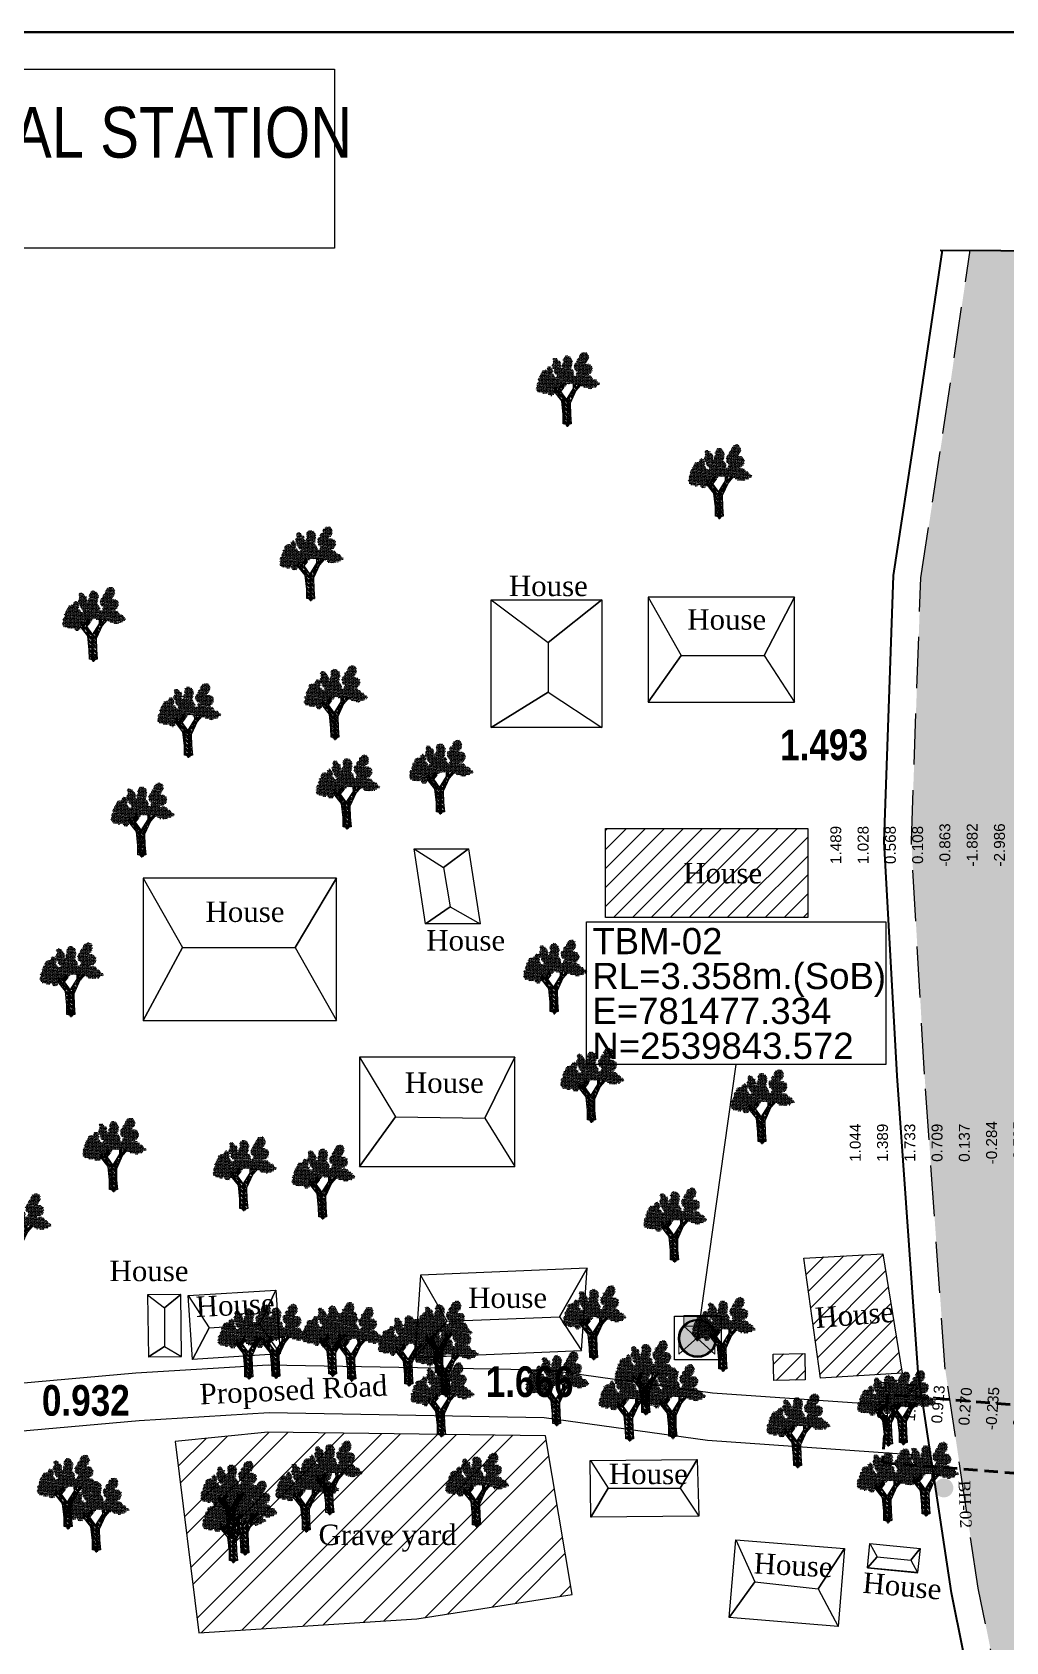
# Model space of a CAD drawing. Header units: inches. Extents: x 771028 to 773337, y 2500430 to 2500783.
# Drawn here: x 772748.5 to 772819.9, y 2500564.7 to 2500682.8 of the extents above; entities that cross this region are included whole.
import ezdxf
from ezdxf.enums import TextEntityAlignment as Align

# ---------------------------------------------------------------- set-up
doc = ezdxf.new("R2010")
doc.units = ezdxf.units.IN
doc.header["$MEASUREMENT"] = 0
doc.header["$PDMODE"] = 98
doc.header["$PDSIZE"] = 0.2
doc.linetypes.add('DASHED', pattern=[0.75, 0.5, -0.25])
doc.linetypes.add('DASHED2', pattern=[0.375, 0.25, -0.125])
for name, color, linetype in [('BM_TBM', 1, 'Continuous'), ('BORE HOLE', 1, 'Continuous'), ('Chainage_TXT', 7, 'Continuous'), ('Grave yard', 88, 'Continuous'), ('proposed', 1, 'Continuous'), ('RL', 7, 'Continuous'), ('road', 7, 'Continuous'), ('text', 7, 'Continuous'), ('Tree', 3, 'Continuous'), ('Water Body', 4, 'Continuous')]:
    doc.layers.add(name, color=color, linetype=linetype)
for name, color, linetype, lineweight in [('Electric Pole', 20, 'Continuous', 15), ('KHAL+RIVER BANK', 160, 'Continuous', 18), ('SEMI_PUCCA', 66, 'Continuous', 30), ('SHED', 7, 'Continuous', 30), ('Water Line', 4, 'DASHED', 18)]:
    doc.layers.add(name, color=color, linetype=linetype, lineweight=lineweight)
doc.styles.add('MtXpl_Arial_Narrow', font='ARIALNB.TTF')
doc.styles.get("Standard").update_dxf_attribs({"font": 'arial.ttf', "height": 1})
doc.styles.add('SWIS', font='swissc.ttf')
doc.styles.add('text', font='arial.ttf')
doc.styles.add('TR', font='times.ttf')
doc.dimstyles.get("Standard").update_dxf_attribs({"dimtxt": 0.18, "dimasz": 0.18, "dimexe": 0.18, "dimexo": 0.0625, "dimgap": 0.09, "dimtad": 0, "dimtih": 1, "dimtoh": 1, "dimzin": 0, "dimdsep": 46, "dimtxsty": 'Standard', "dimcen": 0.09, "dimadec": 0, "dimazin": 0, "dimtfac": 1, "dimtofl": 0, "dimtmove": 0, "dimatfit": 3, "dimfxl": 1, "dimtolj": 1, "dimtzin": 0, "dimarcsym": 0})

# ---------------------------------------------------------------- blocks, each defined once
blk = doc.blocks.new('eeee')
at = {"layer": 'Electric Pole'}
for p, q in [((353314.0216475676, 2673551.64898157), (353315.7394676891, 2673551.64898157)), ((353314.0216475676, 2673550.959405303), (353314.0216475676, 2673551.64898157)), ((353315.7394676891, 2673551.64898157), (353315.7394676891, 2673550.959405303)), ((353314.0216475676, 2673550.959405303), (353313.699718081, 2673550.258974852)), ((353313.699718081, 2673549.118617038), (353315.7394676891, 2673550.959405303)), ((353315.7394676891, 2673550.959405303), (353314.0216475676, 2673550.959405303)), ((353316.0613971761, 2673549.118617038), (353314.0216475676, 2673550.959405303)), ((353315.7394676891, 2673550.959405303), (353316.0613971761, 2673550.258974852)), ((353313.699718081, 2673550.258974852), (353313.699718081, 2673549.118617038)), ((353316.0613971761, 2673550.258974852), (353316.0613971761, 2673549.118617038))]:
    blk.add_line(p, q, dxfattribs=at)
blk.add_solid([(353314.0216475676, 2673551.64898157), (353315.7394676891, 2673551.64898157), (353314.0216475676, 2673550.959405303), (353315.7394676891, 2673550.959405303)], dxfattribs=at)
blk = doc.blocks.new('t')
at = {"layer": 'Tree'}
h = blk.add_hatch(dxfattribs=at)
h.set_pattern_fill('TRIANG', color=3, scale=0.1848342813619862, angle=0.5861857564185677, style=0)
h.set_pattern_definition([(60.58618578342082, (781623.7387010391, 2539789.744086582), (-0.04918135021917081, 0.08320690180479334), [0.04832751218432957, -0.04832751218432957]), (120.5861857289098, (781623.7387010391, 2539789.744086582), (-0.096649965763357, -0.000988847826275182), [0.04832751218358987, -0.04832751218358987]), (0.5861857569250534, (781623.7141103641, 2539789.785690032), (0.0474686155441862, 0.08419574963106859), [0.0483275121441412, -0.0483275121441412])])
edge = h.paths.add_edge_path()
edge.add_ellipse((781624.8340817575, 2539792.689464713), major_axis=(-0.03258343802581582, 0.03258343802581579), ratio=0.999999241423518, start_angle=162.4468058423022, end_angle=175.4699269252981, ccw=False)
edge.add_ellipse((781625.0349105492, 2539792.391256685), major_axis=(0.2218830175194484, 0.2218830175194481), ratio=0.9999958717057034, start_angle=438.0042115997787, end_angle=439.91262570288507, ccw=False)
edge.add_ellipse((781624.8340817575, 2539792.689464713), major_axis=(-0.03258343863149571, 0.03258343863149567), ratio=0.9999999979861817, start_angle=175.4699304538108, end_angle=272.4468179413792)
edge.add_ellipse((781624.8704320153, 2539793.119760733), major_axis=(-0.2802866505960968, 0.2802866505960968), ratio=0.9999999996705907, start_angle=134.2501361528365, end_angle=244.250136009016)
edge.add_ellipse((781624.9604121275, 2539793.08711734), major_axis=(-0.231808188370103, 0.2318081883701028), ratio=0.9999999944434809, start_angle=254.8821359546282, end_angle=331.8374529530619)
edge.add_ellipse((781624.7210424826, 2539793.450695356), major_axis=(-0.1080173650837268, 0.1080173650837266), ratio=0.999999998569509, start_angle=205.9714922747983, end_angle=240.7480965525813)
edge.add_ellipse((781624.6655539492, 2539793.820013145), major_axis=(-0.2724908872529541, 0.2724908872529537), ratio=0.9999999969672269, start_angle=166.7031966254588, end_angle=276.7031965843244)
edge.add_ellipse((781624.8066795494, 2539793.788109984), major_axis=(0.2462990665184593, 0.246299066518459), ratio=0.9999999992539897, start_angle=28.71129658843013, end_angle=138.7112964526605)
edge.add_ellipse((781624.484920993, 2539793.58372085), major_axis=(0.1298730059460025, 0.1298730059460024), ratio=0.9999999994363818, start_angle=53.08468137778674, end_angle=163.0846813732552)
edge.add_ellipse((781624.3418905721, 2539793.302518971), major_axis=(-0.1383533024597873, 0.1383533024597873), ratio=0.9999999983994643, start_angle=-39.42408349415794, end_angle=70.57591632409516)
edge.add_ellipse((781624.4019438544, 2539793.178973057), major_axis=(-0.1695278099442413, 0.169527809944241), ratio=0.9999999984737655, start_angle=35.61924495833887, end_angle=141.0424217651301)
edge.add_ellipse((781624.462857739, 2539792.762990828), major_axis=(-0.1280671800527088, 0.1280671800527088), ratio=0.9999999963634558, start_angle=320.3009620401128, end_angle=326.36070444228284, ccw=False)
edge.add_ellipse((781624.4019438544, 2539793.178973057), major_axis=(-0.1695277956889567, 0.1695277956889565), ratio=0.9999999681364399, start_angle=141.0424209215035, end_angle=145.6192440388669, ccw=False)
edge.add_ellipse((781624.462857739, 2539792.762990828), major_axis=(0.1280671870066068, 0.1280671870066066), ratio=0.9999999995607795, start_angle=56.36070452882764, end_angle=160.3009621939636)
edge.add_ellipse((781624.1771377063, 2539792.430029583), major_axis=(-0.200235729299119, 0.2002357292991187), ratio=0.9999999987911192, start_angle=-70.51537024431235, end_angle=-34.55420562593181)
edge.add_ellipse((781623.8062650508, 2539792.814607148), major_axis=(0.2380717840522787, 0.2380717840522784), ratio=0.9999999987418215, start_angle=296.6321887535945, end_angle=355.9958590443664)
edge.add_ellipse((781623.9004456997, 2539792.945069385), major_axis=(-0.1299074157166737, 0.1299074157166736), ratio=0.9999999974426553, start_angle=254.477681444116, end_angle=302.8089536693982)
edge.add_ellipse((781623.7842265558, 2539793.28954585), major_axis=(-0.1600352084741174, 0.1600352084741173), ratio=0.9999999995948525, start_angle=178.2297312416572, end_angle=239.056903462867)
edge.add_ellipse((781623.9999810929, 2539793.34981616), major_axis=(-0.004607889216530494, 0.004607889216530493), ratio=0.9999999814843344, start_angle=170.5861835873112, end_angle=280.5861861431938)
edge.add_ellipse((781623.6503302424, 2539793.535063253), major_axis=(-0.2803554608798637, 0.2803554608798635), ratio=0.9999999998094773, start_angle=198.0207889447163, end_angle=308.0207888478096)
edge.add_ellipse((781623.7599966447, 2539793.652086343), major_axis=(-0.2003062980579369, 0.2003062980579369), ratio=0.9999999968909589, start_angle=-32.46311954831736, end_angle=77.5368803815192)
edge.add_ellipse((781623.678173779, 2539793.29154447), major_axis=(-0.1843732264266739, 0.1843732264266736), ratio=0.999999999188738, start_angle=-7.980064594851266, end_angle=68.06957612457033)
edge.add_ellipse((781623.3815935439, 2539793.042289058), major_axis=(0.1114612072460817, 0.1114612072460816), ratio=0.9999999945558572, start_angle=23.92238271568385, end_angle=76.16712887451996)
edge.add_ellipse((781623.2309904995, 2539793.296049796), major_axis=(-0.09720450492482308, 0.09720450492482292), ratio=0.9999999932268403, start_angle=165.1396073139809, end_angle=275.1396071823963)
edge.add_ellipse((781623.1742801099, 2539793.458206793), major_axis=(-0.1099529732944142, 0.1099529732944142), ratio=0.9999999981469112, start_angle=203.640273159142, end_angle=313.6402730341346)
edge.add_ellipse((781622.9869333813, 2539793.589143507), major_axis=(0.1361911112964519, 0.1361911112964518), ratio=0.9999999986234916, start_angle=322.3130228136591, end_angle=432.3130229242339)
edge.add_ellipse((781622.963023579, 2539793.670182283), major_axis=(0.07833408976798903, 0.07833408976798892), ratio=0.9999999991061523, start_angle=80.58618586452342, end_angle=190.586185721322)
edge.add_ellipse((781622.9383353392, 2539793.525795212), major_axis=(0.04607887338830212, 0.04607887338830206), ratio=0.9999999998101406, start_angle=80.58618579857682, end_angle=190.5861858275009)
edge.add_ellipse((781623.0562190049, 2539793.278246725), major_axis=(0.17534264164768, 0.17534264164768), ratio=0.999999997416889, start_angle=83.60244691987491, end_angle=193.6024468909338)
edge.add_ellipse((781623.2431760227, 2539793.028375515), major_axis=(-0.2251741565020036, 0.2251741565020036), ratio=0.999999998207837, start_angle=38.10867274464389, end_angle=119.8168846088214)
edge.add_ellipse((781623.234334516, 2539792.540026865), major_axis=(-0.138433244486996, 0.1384332444869959), ratio=0.9999999963240079, start_angle=-22.61365727265708, end_angle=41.38804805157214)
edge.add_ellipse((781622.9557598445, 2539792.559684404), major_axis=(-0.0590513120603153, 0.05905131206031529), ratio=0.9999999938375086, start_angle=219.9686353867437, end_angle=331.9586265857285)
edge.add_ellipse((781622.7964479546, 2539792.671205013), major_axis=(-0.09801410097491997, 0.09801410097491989), ratio=0.9999999976905741, start_angle=211.8048813584319, end_angle=321.8048810502607)
edge.add_ellipse((781622.5510152546, 2539793.005557819), major_axis=(0.2134740157107575, 0.213474015710757), ratio=0.9999999987916973, start_angle=274.3377143267261, end_angle=384.3377142803948)
edge.add_ellipse((781622.7220428885, 2539793.085786291), major_axis=(0.1501090374722849, 0.1501090374722848), ratio=0.999999999493024, start_angle=62.688163640643, end_angle=153.1574472432382)
edge.add_ellipse((781622.4282115943, 2539792.930060857), major_axis=(-0.09085238371626518, 0.09085238371626517), ratio=0.9999999872354446, start_angle=236.6482279672939, end_angle=269.19738304559434, ccw=False)
edge.add_ellipse((781622.7220428885, 2539793.085786291), major_axis=(0.1501090369669856, 0.1501090369669856), ratio=0.9999999741963012, start_angle=153.1574466838051, end_angle=172.6881633788319, ccw=False)
edge.add_ellipse((781622.4282115943, 2539792.930060857), major_axis=(-0.09085238266711788, 0.09085238266711777), ratio=0.9999999987551543, start_angle=269.1973830363495, end_angle=346.6482275885821)
edge.add_ellipse((781622.3532784982, 2539792.825720055), major_axis=(-0.151214854788594, 0.1512148547885938), ratio=0.9999999996408082, start_angle=-47.01436643793188, end_angle=62.98563338199345)
edge.add_ellipse((781622.1650807223, 2539792.626331187), major_axis=(0.09490806305513928, 0.09490806305513919), ratio=0.9999999979383685, start_angle=51.50350230911714, end_angle=161.5035022031004)
edge.add_ellipse((781622.1200607109, 2539792.427857097), major_axis=(0.1114519135748555, 0.1114519135748553), ratio=0.9999999971712974, start_angle=73.45302874208875, end_angle=183.4530286270193)
edge.add_ellipse((781622.0096000341, 2539792.167049291), major_axis=(-0.1010938093961705, 0.1010938093961705), ratio=0.9999999957106619, start_angle=-47.3747266656522, end_angle=87.61492538672248)
edge.add_ellipse((781622.0921137063, 2539791.913775939), major_axis=(-0.1728085373483342, 0.1728085373483339), ratio=0.999999996813266, start_angle=5.188117119407824, end_angle=149.8403416724375)
edge.add_ellipse((781622.3360892398, 2539791.856280847), major_axis=(0.1800660205489507, 0.1800660205489507), ratio=0.9999999993132985, start_angle=179.5799556917913, end_angle=284.6713124477151)
edge.add_ellipse((781622.7457978373, 2539791.678064433), major_axis=(-0.1387944997579868, 0.1387944997579868), ratio=0.9999999895084378, start_angle=12.628783193597485, end_angle=30.35474230927781, ccw=False)
edge.add_ellipse((781622.3360892398, 2539791.856280847), major_axis=(0.1800660246917191, 0.180066024691719), ratio=0.9999999792119335, start_angle=284.6713121792562, end_angle=298.31221178573435, ccw=False)
edge.add_ellipse((781622.7457978373, 2539791.678064433), major_axis=(0.1387945003772751, 0.1387945003772749), ratio=0.9999999982352947, start_angle=120.3547420490811, end_angle=336.7652905866163)
edge.add_line((781622.9280898632, 2539791.750847974), (781623.5216444862, 2539791.990288391))
edge.add_line((781623.5216444863, 2539791.990288391), (781623.7323582784, 2539792.198340144))
edge.add_line((781623.7323582784, 2539792.198340145), (781624.1062347781, 2539792.160955059))
edge.add_line((781624.106234778, 2539792.160955059), (781624.540218651, 2539792.114225133))
edge.add_ellipse((781624.6084530274, 2539792.135862049), major_axis=(-0.05061662893845317, 0.05061662893845312), ratio=0.9999999943880434, start_angle=62.59366440862872, end_angle=215.1468938066636)
edge.add_ellipse((781624.8662243171, 2539792.153428613), major_axis=(0.1340698913439538, 0.1340698913439537), ratio=0.9999999958363741, start_angle=144.0475735867345, end_angle=254.0475733780342)
edge.add_ellipse((781625.1295773562, 2539792.11825897), major_axis=(-0.1523055834218842, 0.1523055834218842), ratio=0.9999999990508123, start_angle=82.3198890107784, end_angle=192.3198890086076)
edge.add_ellipse((781625.3927024133, 2539792.156668956), major_axis=(-0.1237568269648621, 0.1237568269648621), ratio=0.999999999999068, start_angle=107.1247978748496, end_angle=217.1247979315908)
edge.add_ellipse((781625.6266941564, 2539792.216134127), major_axis=(0.07293282054862446, 0.07293282054862439), ratio=0.9999999950480002, start_angle=189.0013078252878, end_angle=299.0013071876375)
edge.add_ellipse((781625.6174335956, 2539792.182250703), major_axis=(-0.07675320245308527, 0.07675320245308519), ratio=0.9999999984674296, start_angle=227.8810290882929, end_angle=337.8810289874675)
edge.add_ellipse((781625.3902464471, 2539792.294122827), major_axis=(-0.1310713882965928, 0.1310713882965927), ratio=0.9999999999166544, start_angle=221.3291804147233, end_angle=331.329180299921)
edge.add_ellipse((781625.0349105492, 2539792.391256685), major_axis=(-0.2218820644340531, 0.2218820644340529), ratio=0.9999999981605268, start_angle=239.9125851544569, end_angle=348.004163476536)
h = blk.add_hatch(dxfattribs=at)
h.set_pattern_fill('GRAVEL', color=252, scale=0.1996210238709451, angle=0.5861857564185677, style=0)
h.set_pattern_definition([(228.5989857876634, (774389.8468191772, 2525920.667561099), (-2.201183780361901, -2.527950541337806), [0.03745031142428693, -3.707587511799686]), (185.5558857623496, (774389.822052294, 2525920.639469599), (3.337375255548264, 0.3125240680316012), [0.06426591018510298, -6.362323159759905]), (133.0965857250214, (774389.7580883144, 2525920.63324755), (2.814843158657852, -3.03339454353548), [0.04531472093691395, -4.486162940083883]), (267.859885758905, (774389.6502430432, 2525920.5625489), (0.2213931544289906, 5.569885992106737), [0.05852320997359725, -5.793796673920249]), (293.4198857335529, (774389.6480575796, 2525920.504066521), (-1.42593683806451, 3.325982387178036), [0.05738663966578161, -5.681285121173543]), (357.8598857539322, (774389.6708668292, 2525920.45140749), (-5.569885985988115, 0.2213931546989805), [0.05852320990949698, -5.79379666757432]), (38.28038578700041, (774389.7293492075, 2525920.449222027), (-3.590097974691908, -2.820538834573268), [0.07739395130624839, -7.661995055256252]), (72.8414857742773, (774389.790102486, 2525920.497168385), (1.885812916500304, 6.14367599828284), [0.07306785803749152, -7.233720451009892]), (122.015785728181, (774389.8116586672, 2525920.56698419), (-2.263839955844429, 3.595790265402515), [0.058721406882513, -5.813425683797607]), (175.8225857517089, (774389.7805273395, 2525920.616774266), (3.06471903952167, -0.2470228414993586), [0.06703955369146918, -3.284936739049639]), (222.9835857878067, (774389.7136659255, 2525920.62165781), (-3.308898187872379, -3.096043321418359), [0.08669668037713077, -8.58297775976476]), (139.4002857252923, (774389.9258399045, 2525920.562584785), (-1.965551415639201, 1.650175482318724), [0.0295906341360188, -2.929485305957014]), (172.0553857476689, (774389.9033724008, 2525920.581841586), (3.624270030556541, -0.5196835459296472), [0.05629599978454417, -5.573317340260427]), (225.5861857878905, (774389.8476165842, 2525920.589622567), (0.002847882777477874, -0.2783519881078724), [0.03936686456880649, -0.3543026162186689]), (203.7847857795578, (774389.8277902051, 2525920.622825444), (1.386063665795696, 0.5709435815572816), [0.02119983362222099, -2.098776012705188]), (292.387585734347, (774389.8083910086, 2525920.614275535), (-0.2868955232201258, 0.8322079002664576), [0.02998090394126273, -1.469068468618928]), (31.54998578442628, (774389.8198098729, 2525920.58655426), (0.8293593836338442, 0.565248135304321), [0.04869436823646765, -1.574447156937561]), (162.1512857379406, (774389.8613063487, 2525920.612033112), (0.5595518016512011, -0.2726556924725093), [0.03521085315415892, -0.8450613107992234]), (16.9756857738833, (774389.6469469054, 2525920.612623764), (2.774976003668381, 0.8635325019212511), [0.04932653847973513, -4.883339835984923]), (70.93238577596362, (774389.6941243347, 2525920.627025498), (-1.082079576821997, -3.073263030200961), [0.04138223782982525, -4.096832915792124]), (293.7847857332792, (774389.8607367718, 2525920.667703493), (-0.5709435809366361, 1.386063667321317), [0.04239938890955264, -2.077576458996893]), (344.1966857398055, (774389.8778365899, 2525920.628905102), (-2.792063253522448, 0.8065748514396897), [0.0493265384792626, -4.883339835938146]), (340.0301857361063, (774389.6487125924, 2525920.440045584), (-1.397455774154213, 0.5424632747976482), [0.04756726239126483, -2.330796970637856]), (295.3612857321406, (774389.6934197695, 2525920.423800131), (-1.423084044796408, 3.047632486923398), [0.03985595447036503, -3.94574533826201]), (67.38758577885932, (774389.866368173, 2525920.389380071), (0.5424647635086548, 1.397455202461698), [0.04239938891009543, -2.077576459023491]), (17.94018577475487, (774389.8826705838, 2525920.428520211), (-3.60718377175379, -1.150428548006142), [0.04666284972902644, -4.619609596682468]), (70.03018577673083, (774389.7299757414, 2525920.38798461), (-0.5424632741949299, -1.397455775687005), [0.02378363121559453, -2.354580603809737]), (101.8960857438462, (774389.8496670589, 2525920.389209197), (-0.2897427723010868, 1.110559942118915), [0.01419390631770851, -1.405202014416077]), (166.5499857420552, (774389.8467411463, 2525920.403098312), (0.8379037333400597, -0.2698077139860723), [0.05738663961606415, -1.090347544537568]), (186.595185763467, (774389.7909283717, 2525920.416446334), (2.780671067375015, 0.3068305302625136), [0.05318191408473349, -5.265001978493912]), (304.2762857271726, (774389.8200661821, 2525920.561502588), (-0.284048035661933, 0.5538557951505816), [0.0401465690593714, -0.963517935791384]), (353.7433857494646, (774389.8426760801, 2525920.528328191), (4.73767793827685, -0.5082920397230086), [0.07009100693560055, -6.938997716866249]), (61.53158578287245, (774389.9123494917, 2525920.520689604), (-1.093472439867641, -1.959854948520324), [0.02865949830447213, -2.837298683136844]), (90.58618575591096, (774389.9260107776, 2525920.545883669), (-0.2811997835625303, 0.2755040200741714), [0.01670198821536361, -0.2616644820406966]), (120.842585728774, (774389.785275897, 2525920.424739931), (1.133341363664523, -1.937072484366808), [0.03867178350276892, -3.828518814898815]), (48.59898578766342, (774389.7654495183, 2525920.457942809), (2.201183780361899, 2.527950541337806), [0.07490062284857353, -3.670137200375386]), (0.5861857569250534, (774389.8149832836, 2525920.514125808), (0.2755040197701226, 0.2811997838701641), [0.07237528218706583, -0.2059911877631874]), (325.8909857271391, (774389.8873547786, 2525920.514866255), (-2.803452616434059, 1.919986907671929), [0.04401363604501588, -4.357346628058931]), (254.6407857726152, (774389.9237968351, 2525920.490184812), (-0.2669603429062578, -1.116255524725264), [0.04053071479905124, -1.986007808818214]), (208.2321857825789, (774389.9130614621, 2525920.451101629), (-5.260206123652438, -2.837630910818263), [0.065990947214845, -6.533114630561982]), (176.0122857519151, (774389.8549208298, 2525920.419884865), (-3.621422744160012, 0.2413279886015078), [0.06981403229744315, -6.911581681552182])])
h.paths.add_polyline_path([(781622.9280898632, 2539791.750847974), (781623.3928835322, 2539791.163289968), (781623.4832987057, 2539790.315149876), (781623.489574274, 2539789.759746088), (781623.9712364877, 2539789.74559665), (781623.9203573648, 2539790.322764162), (781623.9020068088, 2539791.010012488), (781624.0876594388, 2539791.444891484), (781624.2605107834, 2539791.798088426), (781624.5402186507, 2539792.114225133), (781624.4832975364, 2539792.205433107), (781624.243028577, 2539791.919890598), (781624.2214211251, 2539792.195704991), (781624.1062536741, 2539792.160139887), (781624.1120717329, 2539791.909157917), (781623.6820597422, 2539791.223403147), (781623.3131080883, 2539791.737434539), (781623.5216444863, 2539791.990288391), (781623.4519233665, 2539792.1993657), (781623.1314894919, 2539791.728743761), (781622.9482960057, 2539792.01412914)])
at = {"layer": 'Tree', "color": 229}
for p, q in [((781623.3928835322, 2539791.16328997, 16.34629794829114), (781623.3928835322, 2539791.16328997, 16.34629794829114)), ((781623.4832987057, 2539790.315149878, 16.34629794829108), (781623.4832987057, 2539790.315149878, 16.34629794829108)), ((781623.9203573648, 2539790.322764165, 16.34629794829082), (781623.9203573648, 2539790.322764165, 16.34629794829082))]:
    blk.add_line(p, q, dxfattribs=at)
for points, elevation in [([(781624.5402186507, 2539792.114225138), (781624.2605107834, 2539791.79808843), (781623.9020068088, 2539791.010012492), (781623.9203573648, 2539790.322764165), (781623.9712364877, 2539789.745596655), (781623.4895741295, 2539789.745601584), (781623.4832987057, 2539790.315149878), (781623.3928835322, 2539791.16328997), (781622.9280898632, 2539791.75084798)], 16.34629794829062), ([(781622.9482960057, 2539792.014129144), (781623.1314894919, 2539791.728743764), (781623.4519233665, 2539792.199365703)], 16.3462979482914), ([(781623.5216444863, 2539791.990288395), (781623.3131080883, 2539791.737434542), (781623.6820597422, 2539791.223403152), (781624.1120717329, 2539791.909157921), (781624.106234778, 2539792.160955064)], 16.34629794829118), ([(781624.2214211251, 2539792.195704995), (781624.243028577, 2539791.919890602), (781624.4832975364, 2539792.20543311)], 16.34629794829064)]:
    blk.add_lwpolyline(points, dxfattribs=dict(at, elevation=elevation))
at = {"layer": 'Tree'}
blk.add_point((781623.7387010391, 2539789.744086586, 3.891975885690181), dxfattribs=at)
blk = doc.blocks.new('jhg')
at = {"layer": 'RL', "lineweight": 5, "style": 'text'}
for s, p in [('1.489', (772845.2215620347, 2500598.103621385)), ('1.028', (772847.2215620347, 2500598.103621385)), ('0.568', (772849.2215620347, 2500598.103621385)), ('0.108', (772851.2215620347, 2500598.103621385)), ('-0.863', (772853.2215620347, 2500598.103621385)), ('-1.882', (772855.2215620347, 2500598.103621385)), ('-2.986', (772857.2215620347, 2500598.103621385)), ('-4.408', (772859.2215620347, 2500598.103621385)), ('-5.829', (772861.2215620347, 2500598.103621385)), ('-6.915', (772863.2215620347, 2500598.103621385)), ('-7.165', (772865.2215620347, 2500598.103621385)), ('-7.415', (772867.2215620347, 2500598.103621385)), ('-7.639', (772869.2215620347, 2500598.103621385)), ('-7.804', (772871.2215620347, 2500598.103621385)), ('-7.969', (772873.2215620347, 2500598.103621385)), ('-8.148', (772875.2215620347, 2500598.103621385)), ('-8.327', (772877.2215620347, 2500598.103621385)), ('-8.523', (772879.2215620347, 2500598.103621385)), ('-8.765', (772881.2215620347, 2500598.103621385)), ('-8.885', (772883.2215620347, 2500598.103621385)), ('-8.695', (772885.2215620347, 2500598.103621385)), ('-8.505', (772887.2215620347, 2500598.103621385)), ('-8.315', (772889.2215620347, 2500598.103621385)), ('-8.187', (772891.2215620347, 2500598.103621385)), ('-8.072', (772893.2215620347, 2500598.103621385)), ('-7.950', (772895.2215620347, 2500598.103621385)), ('-7.596', (772897.2215620347, 2500598.103621385)), ('-7.241', (772899.2215620347, 2500598.103621385)), ('-5.883', (772901.2215620347, 2500598.103621385)), ('-4.457', (772903.2215620347, 2500598.103621385)), ('-3.052', (772905.2215620347, 2500598.103621385)), ('-1.836', (772907.2215620347, 2500598.103621385)), ('-0.619', (772909.2215620347, 2500598.103621385)), ('0.325', (772911.2215620347, 2500598.103621385)), ('0.707', (772913.2215620347, 2500598.103621385)), ('0.959', (772915.2215620347, 2500598.103621385)), ('1.072', (772917.2215620347, 2500598.103621385)), ('1.090', (772919.2215620347, 2500598.103621385))]:
    blk.add_text(s, height=0.8, rotation=90, dxfattribs=at).set_placement(p, align=Align.MIDDLE_CENTER)
blk = doc.blocks.new('zxbzcbzb')
at = {"layer": 'RL', "lineweight": 5, "style": 'text'}
for s, p in [('1.044', (772845.8975965708, 2500599.668045709)), ('1.389', (772847.8975965708, 2500599.668045709)), ('1.733', (772849.8975965708, 2500599.668045709)), ('0.709', (772851.8975965708, 2500599.668045709)), ('0.137', (772853.8975965708, 2500599.668045709)), ('-0.284', (772855.8975965708, 2500599.668045709)), ('-0.705', (772857.8975965708, 2500599.668045709)), ('-1.812', (772859.8975965708, 2500599.668045709)), ('-3.237', (772861.8975965708, 2500599.668045709)), ('-4.662', (772863.8975965708, 2500599.668045709)), ('-6.087', (772865.8975965708, 2500599.668045709)), ('-6.588', (772867.8975965708, 2500599.668045709)), ('-6.929', (772869.8975965708, 2500599.668045709)), ('-7.269', (772871.8975965708, 2500599.668045709)), ('-7.610', (772873.8975965708, 2500599.668045709)), ('-7.950', (772875.8975965708, 2500599.668045709)), ('-8.291', (772877.8975965708, 2500599.668045709)), ('-8.356', (772879.8975965708, 2500599.668045709)), ('-8.388', (772881.8975965708, 2500599.668045709)), ('-8.419', (772883.8975965708, 2500599.668045709)), ('-8.450', (772885.8975965708, 2500599.668045709)), ('-8.378', (772887.8975965708, 2500599.668045709)), ('-8.156', (772889.8975965708, 2500599.668045709)), ('-7.934', (772891.8975965708, 2500599.668045709)), ('-7.713', (772893.8975965708, 2500599.668045709)), ('-7.363', (772895.8975965708, 2500599.668045709)), ('-6.542', (772897.8975965708, 2500599.668045709)), ('-5.720', (772899.8975965708, 2500599.668045709)), ('-4.898', (772901.8975965708, 2500599.668045709)), ('-4.000', (772903.8975965708, 2500599.668045709)), ('-2.786', (772905.8975965708, 2500599.668045709)), ('-1.573', (772907.8975965708, 2500599.668045709)), ('-0.360', (772909.8975965708, 2500599.668045709)), ('0.418', (772911.8975965708, 2500599.668045709)), ('0.680', (772913.8975965708, 2500599.668045709)), ('0.942', (772915.8975965708, 2500599.668045709)), ('1.073', (772917.8975965708, 2500599.668045709)), ('1.096', (772919.8975965708, 2500599.668045709)), ('1.118', (772921.8975965708, 2500599.668045709))]:
    blk.add_text(s, height=0.8, rotation=90, dxfattribs=at).set_placement(p, align=Align.MIDDLE_CENTER)
blk = doc.blocks.new('sdbfndn')
at = {"layer": 'RL', "lineweight": 5, "style": 'text'}
for s, p in [('2.169', (772886.1474310823, 2500595.00364748)), ('1.720', (772888.1474310823, 2500595.00364748)), ('0.913', (772890.1474310823, 2500595.00364748)), ('0.270', (772892.1474310823, 2500595.00364748)), ('-0.235', (772894.1474310823, 2500595.00364748)), ('-0.739', (772896.1474310823, 2500595.00364748)), ('-1.996', (772898.1474310823, 2500595.00364748)), ('-3.407', (772900.1474310823, 2500595.00364748)), ('-4.819', (772902.1474310823, 2500595.00364748)), ('-5.862', (772904.1474310823, 2500595.00364748)), ('-6.407', (772906.1474310823, 2500595.00364748)), ('-6.951', (772908.1474310823, 2500595.00364748)), ('-7.495', (772910.1474310823, 2500595.00364748)), ('-7.961', (772912.1474310823, 2500595.00364748)), ('-8.400', (772914.1474310823, 2500595.00364748)), ('-8.839', (772916.1474310823, 2500595.00364748)), ('-8.749', (772918.1474310823, 2500595.00364748)), ('-8.408', (772920.1474310823, 2500595.00364748)), ('-8.068', (772922.1474310823, 2500595.00364748)), ('-7.727', (772924.1474310823, 2500595.00364748)), ('-7.407', (772926.1474310823, 2500595.00364748)), ('-7.111', (772928.1474310823, 2500595.00364748)), ('-6.814', (772930.1474310823, 2500595.00364748)), ('-6.518', (772932.1474310823, 2500595.00364748)), ('-5.780', (772934.1474310823, 2500595.00364748)), ('-4.677', (772936.1474310823, 2500595.00364748)), ('-3.575', (772938.1474310823, 2500595.00364748)), ('-2.472', (772940.1474310823, 2500595.00364748)), ('-1.515', (772942.1474310823, 2500595.00364748)), ('-0.746', (772944.1474310823, 2500595.00364748)), ('0.023', (772946.1474310823, 2500595.00364748)), ('0.611', (772948.1474310823, 2500595.00364748)), ('0.959', (772950.1474310823, 2500595.00364748)), ('1.024', (772952.1474310823, 2500595.00364748)), ('1.040', (772954.1474310823, 2500595.00364748)), ('1.049', (772956.1474310823, 2500595.00364748)), ('1.058', (772958.1474310823, 2500595.00364748)), ('1.221', (772960.1474310823, 2500595.00364748)), ('1.444', (772962.1474310823, 2500595.00364748)), ('1.668', (772964.1474310823, 2500595.00364748)), ('1.937', (772966.1474310823, 2500595.00364748)), ('2.235', (772968.1474310823, 2500595.00364748)), ('4.251', (772970.1474310823, 2500595.00364748))]:
    blk.add_text(s, height=0.8, rotation=90, dxfattribs=at).set_placement(p, align=Align.MIDDLE_CENTER)

msp = doc.modelspace()

# ---------------------------------------------------------------- hatches: boundary and pattern name
at = {"layer": 'BM_TBM', "ltscale": 0.2}
h = msp.add_hatch(color=2, dxfattribs=at)
h.set_gradient(color1=(255, 255, 0), color2=(255, 255, 92), one_color=1, tint=0.6800000071525574)
edge = h.paths.add_edge_path()
edge.add_ellipse((772797.2951510217, 2500586.951393111), major_axis=(0.9416691610913825, 0.9416691610913825), ratio=0.9999999985270126, start_angle=0, end_angle=360)
h = msp.add_hatch(color=2, dxfattribs=at)
h.set_gradient(color1=(255, 255, 0), color2=(255, 255, 92), one_color=1, tint=0.6800000071525574)
edge = h.paths.add_edge_path()
edge.add_ellipse((772797.2951510217, 2500586.951393111), major_axis=(0.9416691610913825, 0.9416691610913825), ratio=0.9999999985270126, start_angle=0, end_angle=360)
at = {"layer": 'BORE HOLE', "ltscale": 0.2}
msp.add_hatch(color=256, dxfattribs=at).paths.add_polyline_path([(772816.0090034833, 2500576.242562163, 1), (772814.7228248835, 2500575.707949835, 1)])
at = {"layer": 'Grave yard', "lineweight": 25, "ltscale": 0.2}
h = msp.add_hatch(dxfattribs=at)
h.set_pattern_fill('ANSI32', color=256, scale=7.86743620184867)
h.set_pattern_definition([(45, (447.3861510215793, -0.1516068894416094), (-2.086169058329899, 2.086169058329899), []), (45, (448.7769303914654, -0.1516068894416094), (-2.086169058329899, 2.086169058329899), [])])
h.paths.add_polyline_path([(772760.7171724181, 2500565.351805328), (772776.7111778957, 2500566.370332592), (772788.1086637612, 2500568.153415581), (772786.1415916657, 2500579.793043985), (772765.7744268205, 2500580.057749804), (772758.9794055911, 2500579.375020178)])
h.paths.add_polyline_path([(772768.9897682217, 2500570.802045687), (772779.9028900674, 2500570.802045687), (772779.9028900674, 2500573.825838044), (772768.9897682217, 2500573.825838044)], flags=24)
at = {"layer": 'SEMI_PUCCA', "lineweight": 25, "ltscale": 0.2}
h = msp.add_hatch(dxfattribs=at)
h.set_pattern_fill('ANSI31', color=256, scale=7.86743620184867)
h.set_pattern_definition([(45, (447.3861510215793, -0.1516068894416094), (-0.6953896861099662, 0.6953896861099663), [])])
h.paths.add_polyline_path([(772810.884133312, 2500593.165221765), (772805.1037966063, 2500592.847912834), (772806.3110319142, 2500584.029178197), (772812.3114816834, 2500584.398193869)])
h.paths.add_polyline_path([(772805.1549656999, 2500585.846292683), (772802.8397531828, 2500585.796694283), (772802.8812892799, 2500583.857823411), (772805.1965017968, 2500583.90742181)])
h.paths.add_polyline_path([(772805.3818601709, 2500624.35631729), (772790.5532860832, 2500624.35631729), (772790.5532860832, 2500617.826132398), (772805.3818601709, 2500617.826132398)])
h.paths.add_polyline_path([(772805.6500495702, 2500587.26799185), (772812.0368462675, 2500587.78532439), (772811.8555834232, 2500590.0231286), (772805.4687867259, 2500589.50579606)], flags=25)
h.paths.add_polyline_path([(772795.8755085693, 2500619.933487026), (772802.2832230609, 2500619.933487026), (772802.2832230609, 2500622.178620407), (772795.8755085693, 2500622.178620407)], flags=24)
at = {"layer": 'Water Line', "linetype": 'Continuous', "lineweight": 9, "ltscale": 15, "true_color": 0x7aafdf}
h = msp.add_hatch(dxfattribs=at)
h.set_pattern_fill('ANSI33', color=143, scale=8, angle=25)
h.set_pattern_definition([(70, (447.3861510215793, -0.1516068894416094), (-1.879385241571816, 0.6840402866513374), []), (70, (448.6678637835401, 0.446065587015717), (-1.879385241571816, 0.6840402866513374), [0.9999999999999998, -0.4999999999999999])])
h.paths.add_polyline_path([(772872.9021487489, 2500626.151266873), (772878.0467009998, 2500666.44170363), (772849.1624381124, 2500666.61367039), (772848.4247193241, 2500668.678707092), (772846.9002100688, 2500664.566494315), (772846.16249128, 2500666.631531018), (772817.2834657306, 2500666.803466596), (772815.2956281196, 2500653.352121686), (772813.6746488985, 2500642.755309562), (772812.9787788058, 2500623.433552214), (772813.9413586938, 2500606.343919017), (772815.4627555764, 2500584.684570714), (772815.6324425611, 2500583.559235377), (772870.8469697426, 2500579.256503914), (772870.7039094996, 2500592.792465177), (772872.1769034278, 2500613.385898881)])
h.paths.add_polyline_path([(772870.8469697426, 2500579.256503914), (772815.6324425611, 2500583.559235377), (772816.6093933171, 2500577.080263462), (772871.0354137337, 2500572.086081379), (772870.8994846231, 2500574.28769235)])
h.paths.add_polyline_path([(772871.0354137337, 2500572.086081379), (772816.6093933171, 2500577.080263462), (772817.8854854194, 2500568.617436815), (772823.9635558549, 2500538.424593503), (772829.1898078691, 2500517.810915524), (772840.4714924386, 2500492.583826737), (772854.4408106541, 2500469.608031243), (772875.3197348698, 2500476.643874721), (772876.6884974686, 2500474.930662959), (772876.7938940909, 2500479.315102939), (772878.1626566895, 2500477.601891175), (772899.0693230475, 2500484.647083283), (772887.6047047989, 2500507.313492539), (772879.0110923388, 2500527.629533904), (772874.348063934, 2500542.074310442), (772871.8547924884, 2500558.814801599)])
h.paths.add_polyline_path([(772835.5538082069, 2500646.029688202), (772836.464456208, 2500634.543023729), (772840.3873887205, 2500635.155437068), (772839.4767407194, 2500646.642101541)], flags=16)

# ---------------------------------------------------------------- linework, layer by layer
msp.add_lwpolyline([(772679.639665497, 2500433.324167784), (773032.4396654969, 2500433.324167784), (773032.4396654969, 2500682.804167784), (772679.639665497, 2500682.804167784)], close=True)
at = {"lineweight": 50}
msp.add_lwpolyline([(772679.639665497, 2500433.324167784), (773032.4396654969, 2500433.324167784), (773032.4396654969, 2500682.804167784), (772679.639665497, 2500682.804167784)], close=True, dxfattribs=at)
at = {"elevation": -10.49500355915564}
msp.add_lwpolyline([(772789.1576024679, 2500617.505972425), (772811.1150963064, 2500617.505972425), (772811.1150963064, 2500607.05168223), (772789.1576024679, 2500607.05168223)], close=True, dxfattribs=at)
msp.add_lwpolyline([(772809.7620132796, 2500570.121985427), (772813.4590497762, 2500569.7542103)])
at = {"layer": 'BM_TBM', "elevation": -8.574184627298234}
msp.add_lwpolyline([(772795.5949847035, 2500588.569954698), (772799.0379642805, 2500588.569954698), (772799.0379642805, 2500585.374658917), (772795.5949847035, 2500585.374658917)], close=True, dxfattribs=at)
at = {"layer": 'BM_TBM'}
for major_axis, ratio, start_param, end_param in [((0.9416691610913824, 0.9416691610913824), 0.9999999985270126, 5.497787143045644, 11.78097245022523), ((0.9416691610913824, 0.9416691610913824), 0.9999999985270126, 5.497787143045644, 11.78097245022523), ((-0.9875904524701358, 0.9875904524701365), 0.9999999992006499, 3.926990817386916, 10.2101761245665), ((-0.9875904524701358, 0.9875904524701365), 0.9999999992006499, 3.926990817386916, 10.2101761245665), ((0.9722833554080814, 0.9722833554080814), 0.999999998828293, 5.497787143196285, 11.78097245037587), ((0.9722833554080814, 0.9722833554080814), 0.999999998828293, 5.497787143196285, 11.78097245037587), ((0.9569762582384941, 0.9569762582384941), 0.9999999986687579, 5.497787143116517, 11.7809724502961), ((0.9569762582384941, 0.9569762582384941), 0.9999999986687579, 5.497787143116517, 11.7809724502961), ((-0.9263620634861194, 0.9263620634861194), 0.9999999998729083, 3.926990817050788, 10.21017612423037), ((-0.9263620634861194, 0.9263620634861194), 0.9999999998729083, 3.926990817050788, 10.21017612423037)]:
    msp.add_ellipse((772797.2951510217, 2500586.951393111, 3.358000000000001), major_axis=major_axis, ratio=ratio, start_param=start_param, end_param=end_param, dxfattribs=at)
msp.add_point((772797.2951510217, 2500586.951393111, 3.358000000000001), dxfattribs=at)
msp.add_point((772797.2951510217, 2500586.951393111, 3.358000000000001), dxfattribs=at)
at = {"layer": 'Grave yard', "lineweight": 30}
msp.add_lwpolyline([(772788.1086637612, 2500568.153415581), (772786.1415916657, 2500579.793043985), (772765.7744268205, 2500580.057749804), (772758.9794055911, 2500579.375020178), (772760.7171724181, 2500565.351805328), (772776.7111778957, 2500566.370332592)], close=True, dxfattribs=at)
at = {"layer": 'KHAL+RIVER BANK', "lineweight": 40, "ltscale": 15}
for points in [[(772815.0835251946, 2500666.816564269), (772846.16249128, 2500666.631531018), (772846.9002100688, 2500664.566494315), (772848.4247193241, 2500668.678707092), (772849.1624381124, 2500666.61367039), (772880.2414041979, 2500666.428637138)], [(772852.4981753534, 2500468.953396082), (772838.6971510216, 2500491.652393111), (772827.2935760822, 2500517.152042184), (772822.0126893698, 2500537.981213421), (772815.9151482971, 2500568.270777215), (772813.473247148, 2500584.465051968), (772811.9453032118, 2500606.21760732), (772810.9767514927, 2500623.413264346), (772811.6801169219, 2500642.943139668), (772813.3178574647, 2500653.649525422), (772815.2635220045, 2500666.815492631)]]:
    msp.add_lwpolyline(points, dxfattribs=at)
at = {"layer": 'proposed'}
for points in [[(772813.2254201464, 2500581.906067381), (772798.385981523, 2500582.931448929), (772786.3281349923, 2500584.623079257), (772765.7952628729, 2500584.995971177), (772756.0867972157, 2500584.397451424), (772703.3917043696, 2500579.712522573)], [(772812.9841510216, 2500578.414393111), (772798.0217643642, 2500579.448270172), (772786.0522149364, 2500581.127513043), (772765.8712893712, 2500581.494013357), (772756.3495020749, 2500580.907002187), (772703.9392433185, 2500576.247396898)]]:
    msp.add_lwpolyline(points, dxfattribs=at)
at = {"layer": 'proposed', "linetype": 'DASHED', "lineweight": 100, "ltscale": 2, "elevation": 3.468}
msp.add_lwpolyline([(772810.8590053633, 2500577.826752868), (772900.5768496771, 2500570.70576897), (772900.9724598937, 2500575.690093654), (772811.25461558, 2500582.811077552)], close=True, dxfattribs=at)
at = {"layer": 'road', "linetype": 'Continuous', "lineweight": 25, "ltscale": 2}
msp.add_lwpolyline([(772683.9035544624, 2500680.082880699), (772770.6641493558, 2500680.082880699), (772770.6641493558, 2500666.95011468), (772683.9035544624, 2500666.95011468)], close=True, dxfattribs=at)
at = {"layer": 'SEMI_PUCCA', "lineweight": 30}
for points in [[(772790.5532860832, 2500624.35631729), (772805.3818601709, 2500624.35631729), (772805.3818601709, 2500617.826132398), (772790.5532860832, 2500617.826132398)], [(772806.3110319142, 2500584.029178197), (772805.1037966063, 2500592.847912834), (772810.884133312, 2500593.165221765), (772812.3114816834, 2500584.398193869)], [(772802.8812892799, 2500583.857823411), (772802.8397531828, 2500585.796694283), (772805.1549656999, 2500585.846292683), (772805.1965017968, 2500583.90742181)]]:
    msp.add_lwpolyline(points, close=True, dxfattribs=at)
at = {"layer": 'SHED', "lineweight": 30}
for points in [[(772782.1697281916, 2500641.139925383), (772790.2669022563, 2500641.139925383), (772790.2669022563, 2500631.783246637), (772782.1697281916, 2500631.783246637)], [(772804.4125793944, 2500641.334855514), (772793.6813770754, 2500641.334855514), (772793.6813770754, 2500633.635089837), (772804.4125793944, 2500633.635089837)], [(772776.5075712376, 2500622.887248176), (772780.5073834624, 2500622.887248176), (772781.3440811562, 2500617.376916137), (772777.3442689314, 2500617.376916137)], [(772770.8105049252, 2500620.71524245), (772756.6381890473, 2500620.71524245), (772756.6381890473, 2500610.288003882), (772770.8105049252, 2500610.288003882)], [(772772.5000940457, 2500599.562524486), (772783.8936408763, 2500599.562524486), (772783.8936408763, 2500607.57953567), (772772.5000940457, 2500607.57953567)], [(772788.7882665875, 2500586.066292653), (772789.2086876219, 2500592.108590262), (772776.9702367842, 2500591.583665417), (772776.5498157499, 2500585.541367808)], [(772757.0175419952, 2500585.605819121), (772759.449851531, 2500585.627039921), (772759.3912167833, 2500590.174953394), (772756.9590169573, 2500590.143584521)], [(772760.2407846334, 2500585.391604521), (772759.9381406739, 2500590.085111486), (772766.3682184218, 2500590.499731983), (772766.6708623812, 2500585.806225018)], [(772789.4763322956, 2500573.82088936), (772789.4317664033, 2500577.980228717), (772797.2771363653, 2500578.064289161), (772797.3920600091, 2500573.906298955)], [(772800.0980566007, 2500572.177153904), (772808.0710107082, 2500571.519884706), (772807.599604472, 2500565.801527148), (772799.6266503645, 2500566.458796346)], [(772809.7620132796, 2500570.121985427), (772809.939476042, 2500571.905918767), (772813.6365125387, 2500571.53814364), (772813.4313168939, 2500569.757187172)]]:
    msp.add_lwpolyline(points, close=True, dxfattribs=at)
for points in [[(772782.1697281916, 2500641.139925383), (772786.3278636899, 2500638.02183631), (772790.2669022563, 2500641.139925383), (772786.3278636899, 2500638.02183631), (772786.3278636899, 2500634.364432657), (772782.1697281916, 2500631.783246637), (772786.3278636899, 2500634.364432657), (772790.2669022563, 2500631.783246637)], [(772793.6813770754, 2500641.334855514), (772796.1006571744, 2500637.067730001), (772793.6813770754, 2500633.635089837), (772796.1006571744, 2500637.067730001), (772802.1807931308, 2500637.067730001), (772804.4125793944, 2500641.334855514), (772802.1807931308, 2500637.067730001), (772804.4125793944, 2500633.635089837)], [(772776.5075712376, 2500622.887248176), (772778.6652396512, 2500621.499517048), (772780.5073834624, 2500622.887248176), (772778.6652396512, 2500621.499517048), (772779.160900912, 2500618.607040135), (772777.3442689314, 2500617.376916137), (772779.160900912, 2500618.607040135), (772781.3440811562, 2500617.376916137)], [(772756.6381890473, 2500620.71524245), (772759.5294107094, 2500615.625466615), (772756.6381890473, 2500610.288003882), (772759.5294107094, 2500615.625466615), (772767.7844513269, 2500615.625466615), (772770.8105049252, 2500620.71524245), (772767.7844513269, 2500615.625466615), (772770.8105049252, 2500610.288003882)], [(772772.5000940457, 2500607.57953567), (772775.1322259923, 2500603.209292712), (772772.5000940457, 2500599.562524486), (772775.1322259923, 2500603.209292712), (772781.6848410651, 2500603.098413629), (772783.8936408763, 2500607.57953567), (772781.6848410651, 2500603.098413629), (772783.8936408763, 2500599.562524486)], [(772776.9702367842, 2500591.583665417), (772778.9032968673, 2500588.20621588), (772776.5498157499, 2500585.541367808), (772778.9032968673, 2500588.20621588), (772787.1732539729, 2500588.521881843), (772789.2086876219, 2500592.108590262), (772787.1732539729, 2500588.521881843), (772788.7882665875, 2500586.066292653)], [(772756.9591510216, 2500590.14339311), (772758.1958553446, 2500589.190050744), (772759.3912167833, 2500590.174953394), (772758.1958553446, 2500589.190050744), (772758.1958553446, 2500586.363440951), (772757.0171510215, 2500585.60539311), (772758.1958553446, 2500586.363440951), (772759.4501510216, 2500585.627393111)], [(772759.9381406739, 2500590.085111486), (772761.4755617044, 2500587.714560157), (772760.2411510216, 2500585.391393111), (772761.4755617044, 2500587.714560157), (772765.1694266311, 2500587.969711976), (772766.3682184218, 2500590.499731983), (772765.1694266311, 2500587.969711976), (772766.6711510216, 2500585.806393111)], [(772789.4321510216, 2500577.98039311), (772790.7465981449, 2500575.947383515), (772789.4763322956, 2500573.82088936), (772790.7465981449, 2500575.947383515), (772796.0315731823, 2500575.947383515), (772797.2771510215, 2500578.064393111), (772796.0315731823, 2500575.947383515), (772797.3920600091, 2500573.906298955)], [(772800.0980566007, 2500572.177153904), (772801.4908567229, 2500569.093339971), (772799.6266503645, 2500566.458796346), (772801.4908567229, 2500569.093339971), (772806.1512262907, 2500568.577356904), (772808.0711510216, 2500571.519393111), (772806.1512262907, 2500568.577356904), (772807.599604472, 2500565.801527148)], [(772809.939476042, 2500571.905918767), (772810.4715870473, 2500570.91675499), (772809.7620132796, 2500570.121985427), (772810.4715870473, 2500570.91675499), (772812.9477686064, 2500570.669522573), (772813.6365125387, 2500571.53814364), (772812.9477686064, 2500570.669522573), (772813.4311510216, 2500569.757393111)]]:
    msp.add_lwpolyline(points, dxfattribs=at)
at = {"layer": 'Water Body', "linetype": 'DASHED2', "lineweight": 30, "ltscale": 15}
msp.add_lwpolyline([(772854.4408106542, 2500469.608031243), (772840.4714924386, 2500492.583826737), (772829.1898078691, 2500517.810915524), (772823.9635558549, 2500538.424593503), (772817.8854854194, 2500568.617436815), (772815.4627555764, 2500584.684570714), (772813.9413586938, 2500606.343919017), (772812.9787788058, 2500623.433552214), (772813.6746488985, 2500642.755309562), (772815.2956281196, 2500653.352121686), (772817.2834657306, 2500666.803466596)], dxfattribs=at)

# ---------------------------------------------------------------- block references
at = {"xscale": 1.2, "yscale": 1.2, "zscale": 1.2}
for p in [(-165160.7371814879, -547093.6395484462, -4.670371062828217), (-165149.5781128483, -547100.4164621817, -4.670371062828217), (-165179.5540641462, -547106.4500108567, -4.670371062828217), (-165195.4983235724, -547110.8940100913, -4.670371062828217), (-165177.7748821548, -547116.6370232819, -4.670371062828217), (-165188.518427104, -547117.9360372383, -4.670371062828217), (-165170.0422448144, -547122.10656214, -4.670371062828217), (-165176.8852911592, -547123.2004681715, -4.670371062828217), (-165191.9399409631, -547125.2515474182, -4.670371062828217), (-165197.1440454936, -547136.9737067452, -4.670371062828217), (-165161.6912952585, -547136.7639528975, -4.670371062828217), (-165158.9569005233, -547144.7167984337, -4.670371062828217), (-165146.4543462634, -547146.2944633599, -4.670371062828217), (-165194.0160320285, -547149.8218846527, -4.670371062828217), (-165184.4581675757, -547151.2108763886, -4.670371062828217), (-165178.6761334441, -547151.819396583, -4.670371062828217), (-165200.9671875494, -547155.3778515967, -4.670371062828217), (-165152.8666136774, -547154.9721859676, -4.670371062828217), (-165158.7982609138, -547162.1414002675, -17.86255753794875), (-165149.3203353485, -547162.9883258321, -17.25555753794875), (-165184.0883353486, -547163.556325832, -17.10055753794875), (-165182.1003353486, -547163.5093258322, -15.89155753794875), (-165177.9433353486, -547163.357325832, -17.18555753794875), (-165176.5403353485, -547163.7213258321, -16.42455753794875), (-165172.3503353486, -547164.0833258318, -14.81855753794875), (-165170.1123353486, -547163.2743258324, -15.33655753794875), (-165169.6363353485, -547164.8528258322, -15.85955753794875), (-165154.9713353485, -547166.1743258323, -18.22855753794875), (-165169.9602902253, -547167.7935107924, -1.189371062828217), (-165161.5163353485, -547166.9933862953, -19.22555753794875), (-165156.1573353486, -547168.1063258318, -18.44155753794875), (-165152.9893353487, -547167.928325832, -18.01855753794874), (-165137.1792902253, -547168.4785107925, -1.790371062828218), (-165136.0822902254, -547168.3755107924, -1.643371062828217), (-165143.8403353486, -547170.0793258321, -16.89455753794875), (-165178.1572902253, -547173.5275107926, -1.144371062828217), (-165134.4253353485, -547173.6153258319, -17.22755753794874), (-165197.3483353485, -547174.5603258322, -18.07755753794875), (-165179.8713353485, -547174.7913258319, -15.97755753794875), (-165167.3883353485, -547174.425325832, -17.05155753794875), (-165137.2183353486, -547174.1173258318, -17.19255753794875), (-165185.3543353486, -547175.0178258327, -16.93055753794875), (-165195.2713353485, -547176.2533258317, -17.98455753794875), (-165185.2253353486, -547177.0458258322, -15.20455753794874), (-165184.3783353485, -547176.4778258322, -15.87655753794875)]:
    msp.add_blockref('t', p, dxfattribs=at)
at = {"layer": 'Chainage_TXT'}
for name, p in [('jhg', (-37.78379476547707, 25.05533995246515)), ('zxbzcbzb', (-37.03511338238604, 1.636863649822772))]:
    msp.add_blockref(name, p, dxfattribs=at)
at = {"layer": 'Chainage_TXT', "rotation": 355.6388684041351}
msp.add_blockref('sdbfndn', (-187989.1774316775, 66000.00849511148, 17.8251864751212), dxfattribs=at)
at = {"layer": 'text', "xscale": 1.123915077434745, "yscale": 1.123915077434745, "zscale": 1.123915077434745}
msp.add_blockref('eeee', (375701.3268102469, -504256.3849920981), dxfattribs=at)

# ---------------------------------------------------------------- texts
at = {"layer": 'RL', "style": 'MtXpl_Arial_Narrow'}
for s, p in [('1.493', (772803.348079229, 2500629.379311507)), ('1.666', (772781.755190059, 2500582.649449991)), ('0.932', (772749.2064812229, 2500581.273682453))]:
    msp.add_text(s, height=2.248172575987745, rotation=359.9994751876742, dxfattribs=at).set_placement(p)
at = {"layer": 'text', "color": 6, "lineweight": 0, "style": 'SWIS'}
msp.add_text('DIGITAL AREA SURVEY BY TOTAL STATION', height=3.722077665092678, dxfattribs=at).set_placement((772727.1838118347, 2500675.46153314), align=Align.MIDDLE)
at = {"layer": 'text', "style": 'TR'}
for s, p in [('House', (772783.4586094575, 2500642.171578071)), ('House', (772796.5453163648, 2500639.708643756)), ('House', (772796.2496974661, 2500621.087957105)), ('House', (772761.2098832305, 2500618.259791433)), ('House', (772777.3990392473, 2500616.157172931)), ('House', (772775.8318963158, 2500605.715045698)), ('House', (772754.1712840424, 2500591.899649014)), ('House', (772780.472328284, 2500589.932549995)), ('House', (772790.7954664363, 2500577.002415111)), ('Grave yard', (772769.4937336147, 2500572.534021174))]:
    msp.add_text(s, height=1.5, dxfattribs=at).set_placement(p, align=Align.MIDDLE_LEFT)
for s, rotation, p in [('House', 2.719527239953427, (772760.4844666497, 2500589.264628708)), ('House', 4.630866025977025, (772805.929809768, 2500588.44890367)), ('Proposed Road', 2.719527239953427, (772760.7735658584, 2500582.850548432, 1.677)), ('House', 357.0120502555966, (772801.4239679163, 2500570.454557897)), ('House', 354.9578879510069, (772809.4216075805, 2500569.034357959))]:
    msp.add_text(s, height=1.5, rotation=rotation, dxfattribs=at).set_placement(p, align=Align.MIDDLE_LEFT)
at = {"layer": 'text', "color": 30, "true_color": 0xf26722, "insert": (772789.582352291, 2500617.064272735, -10.49500355915564), "char_height": 1.92, "width": 23.36058443852942, "attachment_point": 1, "line_spacing_factor": 0.8, "style": 'text'}
msp.add_mtext('{\\C1;TBM-02\\C256;\\PRL=3.358m.(SoB)\\PE=781477.334\\PN=2539843.572}', dxfattribs=at)
at = {"layer": 'text', "insert": (772817.2908594651, 2500576.534057161), "char_height": 0.85, "attachment_point": 1, "rotation": 272.0751155470803, "style": 'TR'}
msp.add_mtext_dynamic_manual_height_columns('{\\C6;BH-02}', width=19.61759332777001, gutter_width=45, heights=[0], dxfattribs=at)

# ---------------------------------------------------------------- leaders
msp.add_leader([(772797.2951510217, 2500586.951393111, -13.24858462729823), (772800.1363493872, 2500607.05168223, -13.24858462729823)], dimstyle='Standard', override={"dimgap": 0.09, "dimtad": 0})

doc.saveas('drawing.dxf')
